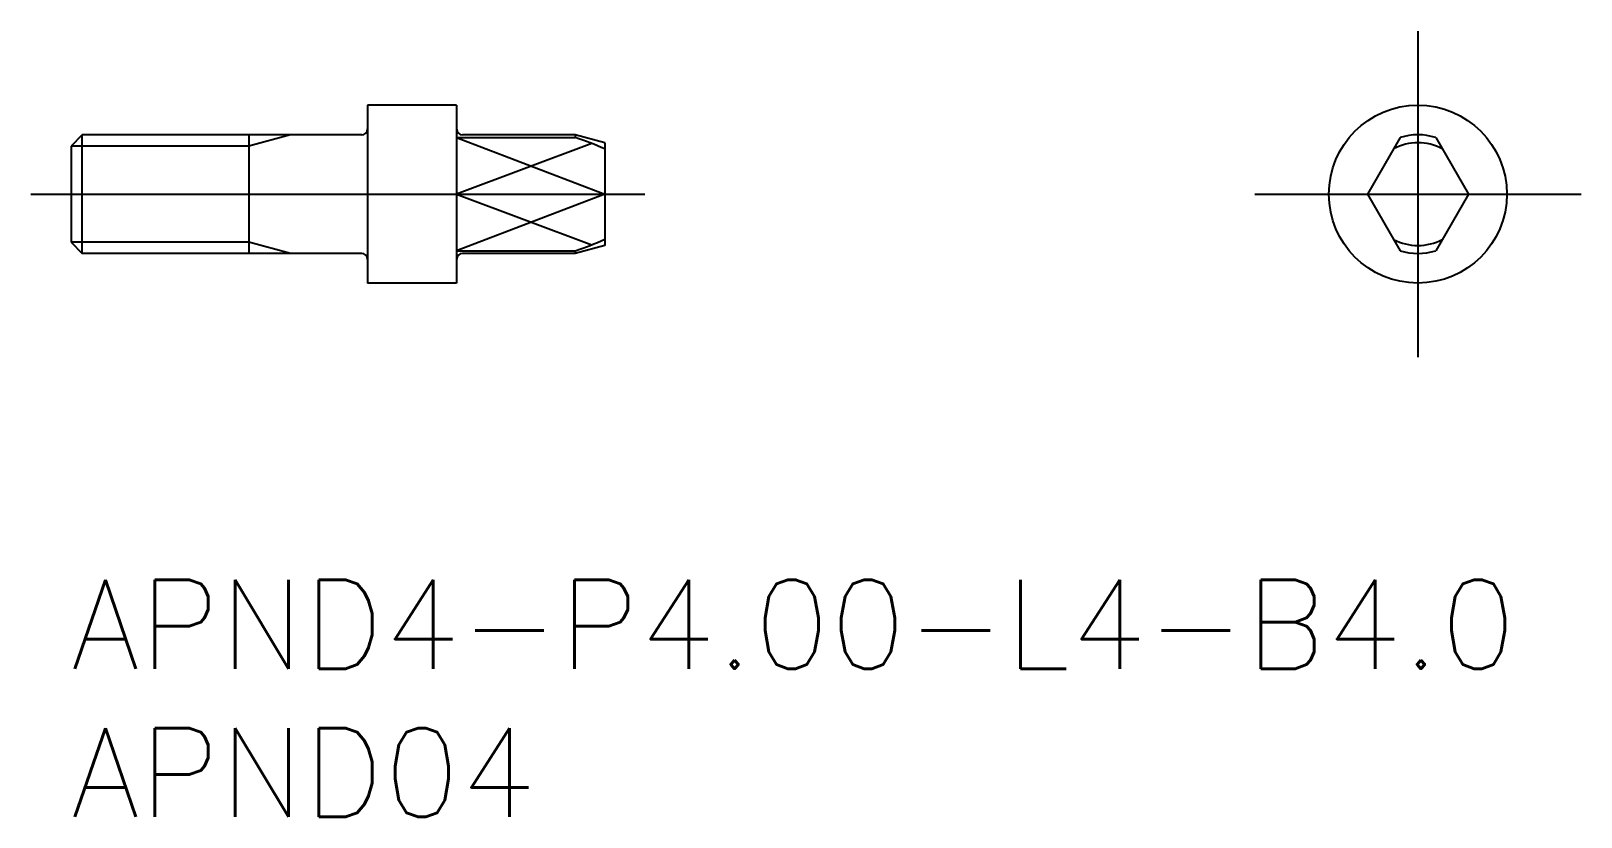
# Model space of a CAD drawing. Extents: x -1.3 to 50.9, y -8 to 18.5.
import ezdxf

# ---------------------------------------------------------------- set-up
doc = ezdxf.new("R2010")
doc.units = 0
doc.header["$LTSCALE"] = 0.5
doc.linetypes.add('CENTER', pattern=[50.8, 31.75, -6.35, 6.35, -6.35])
for name, color, linetype in [('MSM_CENTER', 1, 'CENTER'), ('MSM_CONTINUOUS', 7, 'CONTINUOUS'), ('MSM_NARROW', 5, 'CONTINUOUS'), ('MSM_PART_NUMBER', 7, 'CONTINUOUS')]:
    doc.layers.add(name, color=color, linetype=linetype)
doc.styles.get("Standard").update_dxf_attribs({"font": 'txt.shx', "height": 2, "bigfont": 'bigfont.shx'})

# ---------------------------------------------------------------- blocks, each defined once
blk = doc.blocks.new('*U3')
at = {"layer": 'MSM_PART_NUMBER'}
blk.add_text('APND4-P4.00-L4-B4.0', height=3, dxfattribs=at).set_placement((0, -3))
blk = doc.blocks.new('*U4')
at = {"layer": 'MSM_PART_NUMBER'}
blk.add_text('APND04', height=3, dxfattribs=at).set_placement((0, -8))

msp = doc.modelspace()

# ---------------------------------------------------------------- linework, layer by layer
at = {"layer": 'MSM_CENTER'}
for p, q in [((45.412, 18.5), (45.412, 7.5)), ((-1.35, 13), (19.35, 13)), ((39.912, 13), (50.912, 13))]:
    msp.add_line(p, q, dxfattribs=at)
at = {"layer": 'MSM_CONTINUOUS'}
for p, q in [((10, 16), (10, 10)), ((13, 16), (10, 16)), ((13, 16), (13, 10)), ((0.379, 15), (0, 14.621)), ((9.8, 15), (0.379, 15)), ((0.379, 11), (0.379, 15)), ((6, 15), (6, 11)), ((13, 14.908), (17, 14.908)), ((17, 15), (13.2, 15)), ((18, 14.732), (17, 15)), ((18, 14.732), (18, 11.268)), ((44.812, 14.908), (43.71, 13)), ((46.012, 14.908), (47.113, 13)), ((0, 14.621), (0, 11.379)), ((13, 13), (18, 13)), ((43.71, 13), (44.812, 11.092)), ((47.113, 13), (46.012, 11.092)), ((0, 11.379), (0.379, 11)), ((9.8, 11), (0.379, 11)), ((13, 11.092), (17, 11.092)), ((17, 11), (13.2, 11)), ((18, 11.268), (17, 11)), ((13, 10), (10, 10))]:
    msp.add_line(p, q, dxfattribs=at)
msp.add_circle((45.412, 13), 3, dxfattribs=at)
for centre, radius, start, end in [((9.8, 15.2), 0.2, 270, 0), ((13.2, 15.2), 0.2, 180, 270), ((14.149, 6.028), 9.326, 65.6134, 72.202), ((45.412, 13), 1.732, 61.7059, 118.2941), ((45.412, 13), 2, 72.5424, 107.4576), ((9.8, 10.8), 0.2, 0, 90), ((13.2, 10.8), 0.2, 90, 180), ((14.149, 19.972), 9.326, 287.798, 294.3866), ((45.412, 13), 1.732, 241.7059, 298.2941), ((45.412, 13), 2, 252.5424, 287.4576)]:
    msp.add_arc(centre, radius, start, end, dxfattribs=at)
at = {"layer": 'MSM_NARROW'}
for p, q in [((7.4, 15), (6, 14.621)), ((13, 14.908), (18, 13)), ((17.565, 14.706), (13, 13)), ((17, 14.98), (17, 14.905)), ((6, 14.621), (0, 14.621)), ((18, 13), (13, 11.092)), ((13, 13), (17.565, 11.294)), ((6, 11.379), (0, 11.379)), ((7.4, 11), (6, 11.379)), ((17, 11.095), (17, 11.02))]:
    msp.add_line(p, q, dxfattribs=at)

# ---------------------------------------------------------------- block references
at = {"layer": 'MSM_CONTINUOUS'}
for name in ['*U3', '*U4']:
    msp.add_blockref(name, (0, 0), dxfattribs=at)

doc.saveas('drawing.dxf')
